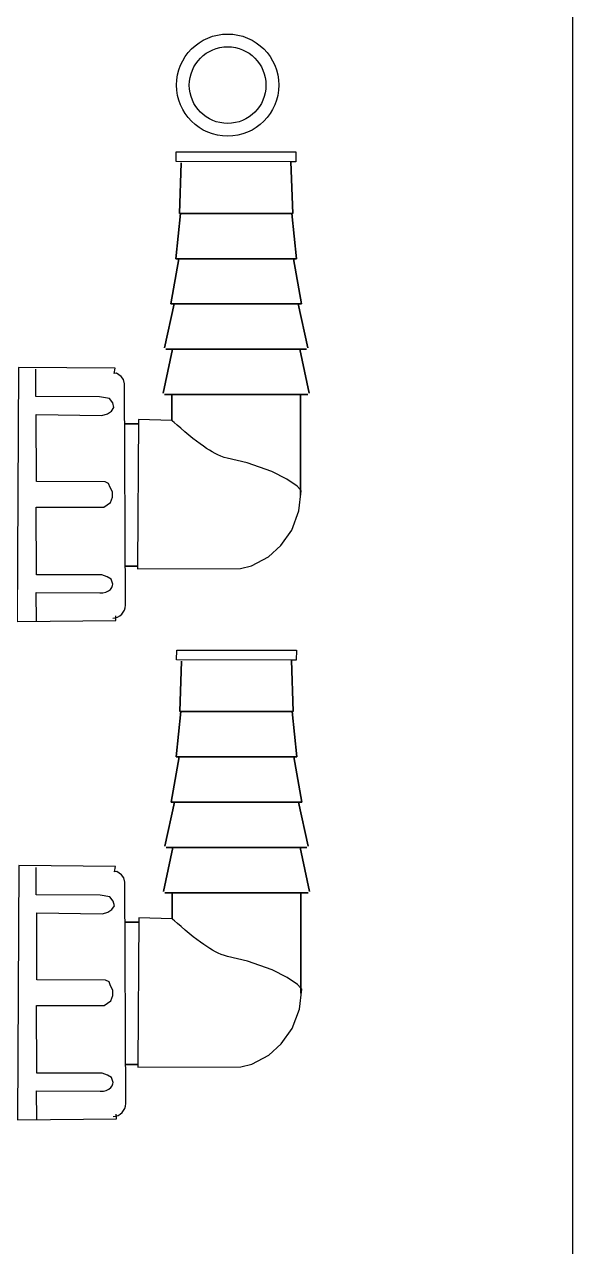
# Model space of a CAD drawing. Header units: millimetres. Extents: x 976 to 9349, y -714 to 2211.
# Drawn here: x 6649.92 to 6658.51, y -643.9 to -624.76 of the extents above; entities that cross this region are included whole.
import ezdxf

# ---------------------------------------------------------------- set-up
doc = ezdxf.new("R2010")
doc.units = ezdxf.units.MM
doc.layers.add('Inst - odpływ', color=35, linetype='Continuous')
doc.layers.add('Meble wnętrze', color=52, linetype='Continuous')

# ---------------------------------------------------------------- blocks, each defined once
blk = doc.blocks.new('Z$W@#17160')
for points, knots in [([(48.69305828582446, 24.93510670000023), (48.69305828582446, 24.93510670000023), (48.69219056311067, 24.78517019929814), (48.69219056311067, 24.78517019929814), (48.69219056311067, 24.78517019929814), (48.69219056311067, 24.78517019929814), (50.48813720951421, 24.77909614029977), (50.48813720951421, 24.77909614029977), (50.48813720951421, 24.77909614029977), (50.48813720951421, 24.77909614029977), (50.56449680835522, 24.77882684704355), (50.56449680835522, 24.77882684704355), (50.56449680835522, 24.77882684704355), (50.56449680835522, 24.77882684704355), (50.56632201820184, 24.93510670000023), (50.56632201820184, 24.93510670000023), (50.56632201820184, 24.93510670000023), (50.56632201820184, 24.93510670000023), (48.69305828582446, 24.93510670000023), (48.69305828582446, 24.93510670000023)], [0, 0, 0, 0, 0.1666666666666667, 0.1666666666666667, 0.1666666666666667, 0.1666666666666667, 0.3333333333333333, 0.3333333333333333, 0.3333333333333333, 0.3333333333333333, 0.5, 0.5, 0.5, 0.5, 0.6666666666666666, 0.6666666666666666, 0.6666666666666666, 0.6666666666666666, 1, 1, 1, 1]), ([(48.77067458652709, 24.76425508974125), (48.77067458652709, 24.76425508974125), (48.74284761673016, 23.97157542967443), (48.74284761673016, 23.97157542967443), (48.74284761673016, 23.97157542967443), (48.74284761673016, 23.97157542967443), (50.50258928092489, 23.97160535114745), (50.50258928092489, 23.97160535114745), (50.50258928092489, 23.97160535114745), (50.50258928092489, 23.97160535114745), (48.74284761673016, 23.97157542967443), (48.74284761673016, 23.97157542967443), (48.74284761673016, 23.97157542967443), (48.74284761673016, 23.97157542967443), (48.77067458652709, 24.76425508974125), (48.77067458652709, 24.76425508974125)], [0, 0, 0, 0, 0.2, 0.2, 0.2, 0.2, 0.4, 0.4, 0.4, 0.4, 0.6, 0.6, 0.6, 0.6, 1, 1, 1, 1]), ([(50.487897837731, 24.78525996371718), (50.487897837731, 24.78525996371718), (50.48813720951421, 24.77909614029977), (50.48813720951421, 24.77909614029977), (50.48813720951421, 24.77909614029977), (50.48813720951421, 24.77909614029977), (50.51650276582359, 23.97157542967443), (50.51650276582359, 23.97157542967443), (50.51650276582359, 23.97157542967443), (50.51650276582359, 23.97157542967443), (50.50258928092489, 23.97160535114745), (50.50258928092489, 23.97160535114745), (50.50258928092489, 23.97160535114745), (50.50258928092489, 23.97160535114745), (50.5763157901506, 23.26168848512179), (50.5763157901506, 23.26168848512179), (50.5763157901506, 23.26168848512179), (50.5763157901506, 23.26168848512179), (50.52745402490473, 23.26168848512179), (50.52745402490473, 23.26168848512179), (50.52745402490473, 23.26168848512179), (50.52745402490473, 23.26168848512179), (50.65099978650915, 22.5517716190966), (50.65099978650915, 22.5517716190966), (50.65099978650915, 22.5517716190966), (50.65099978650915, 22.5517716190966), (50.60124037707646, 22.5517716190966), (50.60124037707646, 22.5517716190966), (50.60124037707646, 22.5517716190966), (50.60124037707646, 22.5517716190966), (50.75030915506431, 21.86648012526803), (50.75030915506431, 21.86648012526803), (50.75030915506431, 21.86648012526803), (50.75030915506431, 21.86648012526803), (50.60124037707646, 22.5517716190966), (50.60124037707646, 22.5517716190966), (50.60124037707646, 22.5517716190966), (50.60124037707646, 22.5517716190966), (50.65099978650915, 22.5517716190966), (50.65099978650915, 22.5517716190966), (50.65099978650915, 22.5517716190966), (50.65099978650915, 22.5517716190966), (50.52745402490473, 23.26168848512179), (50.52745402490473, 23.26168848512179), (50.52745402490473, 23.26168848512179), (50.52745402490473, 23.26168848512179), (50.5763157901506, 23.26168848512179), (50.5763157901506, 23.26168848512179), (50.5763157901506, 23.26168848512179), (50.5763157901506, 23.26168848512179), (50.50258928092489, 23.97160535114745), (50.50258928092489, 23.97160535114745), (50.50258928092489, 23.97160535114745), (50.50258928092489, 23.97160535114745), (50.51650276582359, 23.97157542967443), (50.51650276582359, 23.97157542967443), (50.51650276582359, 23.97157542967443), (50.51650276582359, 23.97157542967443), (50.48813720951421, 24.77909614029977), (50.48813720951421, 24.77909614029977), (50.48813720951421, 24.77909614029977), (50.48813720951421, 24.77909614029977), (50.487897837731, 24.78525996371718), (50.487897837731, 24.78525996371718)], [0, 0, 0, 0, 0.05882352941176471, 0.05882352941176471, 0.05882352941176471, 0.05882352941176471, 0.1176470588235294, 0.1176470588235294, 0.1176470588235294, 0.1176470588235294, 0.1764705882352941, 0.1764705882352941, 0.1764705882352941, 0.1764705882352941, 0.2352941176470588, 0.2352941176470588, 0.2352941176470588, 0.2352941176470588, 0.2941176470588235, 0.2941176470588235, 0.2941176470588235, 0.2941176470588235, 0.3529411764705883, 0.3529411764705883, 0.3529411764705883, 0.3529411764705883, 0.4117647058823529, 0.4117647058823529, 0.4117647058823529, 0.4117647058823529, 0.4705882352941176, 0.4705882352941176, 0.4705882352941176, 0.4705882352941176, 0.5294117647058824, 0.5294117647058824, 0.5294117647058824, 0.5294117647058824, 0.5882352941176471, 0.5882352941176471, 0.5882352941176471, 0.5882352941176471, 0.6470588235294118, 0.6470588235294118, 0.6470588235294118, 0.6470588235294118, 0.7058823529411765, 0.7058823529411765, 0.7058823529411765, 0.7058823529411765, 0.7647058823529411, 0.7647058823529411, 0.7647058823529411, 0.7647058823529411, 0.8235294117647058, 0.8235294117647058, 0.8235294117647058, 0.8235294117647058, 0.8823529411764706, 0.8823529411764706, 0.8823529411764706, 0.8823529411764706, 1, 1, 1, 1]), ([(48.75685086604744, 23.97157542967443), (48.75685086604744, 23.97157542967443), (48.68309443534872, 23.26165856364923), (48.68309443534872, 23.26165856364923), (48.68309443534872, 23.26165856364923), (48.68309443534872, 23.26165856364923), (50.52745402490473, 23.26168848512179), (50.52745402490473, 23.26168848512179), (50.52745402490473, 23.26168848512179), (50.52745402490473, 23.26168848512179), (48.68309443534872, 23.26165856364923), (48.68309443534872, 23.26165856364923), (48.68309443534872, 23.26165856364923), (48.68309443534872, 23.26165856364923), (48.75685086604744, 23.97157542967443), (48.75685086604744, 23.97157542967443)], [0, 0, 0, 0, 0.2, 0.2, 0.2, 0.2, 0.4, 0.4, 0.4, 0.4, 0.6, 0.6, 0.6, 0.6, 1, 1, 1, 1]), ([(48.7319562005946, 23.26165856364923), (48.7319562005946, 23.26165856364923), (48.60832067457159, 22.55180154056961), (48.60832067457159, 22.55180154056961), (48.60832067457159, 22.55180154056961), (48.60832067457159, 22.55180154056961), (48.65816984842331, 22.55180154056961), (48.65816984842331, 22.55180154056961), (48.65816984842331, 22.55180154056961), (48.65816984842331, 22.55180154056961), (48.60832067457159, 22.55180154056961), (48.60832067457159, 22.55180154056961), (48.60832067457159, 22.55180154056961), (48.60832067457159, 22.55180154056961), (48.7319562005946, 23.26165856364923), (48.7319562005946, 23.26165856364923)], [0, 0, 0, 0, 0.2, 0.2, 0.2, 0.2, 0.4, 0.4, 0.4, 0.4, 0.6, 0.6, 0.6, 0.6, 1, 1, 1, 1]), ([(48.65816984842331, 22.55180154056961), (48.65816984842331, 22.55180154056961), (48.50910107043546, 21.86651004674059), (48.50910107043546, 21.86651004674059), (48.50910107043546, 21.86651004674059), (48.50910107043546, 21.86651004674059), (48.65816984842331, 22.55180154056961), (48.65816984842331, 22.55180154056961), (48.65816984842331, 22.55180154056961), (48.65816984842331, 22.55180154056961), (50.60124037707646, 22.5517716190966), (50.60124037707646, 22.5517716190966), (50.60124037707646, 22.5517716190966), (50.60124037707646, 22.5517716190966), (48.65816984842331, 22.55180154056961), (48.65816984842331, 22.55180154056961)], [0, 0, 0, 0, 0.2, 0.2, 0.2, 0.2, 0.4, 0.4, 0.4, 0.4, 0.6, 0.6, 0.6, 0.6, 1, 1, 1, 1]), ([(47.69667323825479, 17.63304053201136), (47.80675433705392, 17.63307045348438), (47.89595024776872, 17.72385220226306), (47.89592032629571, 17.83587819680042), (47.89592032629571, 17.83587819680042), (47.89592032629571, 17.83587819680042), (47.88233597759927, 21.30234067521133), (47.88233597759927, 21.30234067521133), (47.88233597759927, 21.30234067521133), (47.88233597759927, 21.30234067521133), (47.86504136626309, 21.36801830822651), (47.86504136626309, 21.36801830822651), (47.86504136626309, 21.36801830822651), (47.86504136626309, 21.36801830822651), (47.8274599963006, 21.41532415688152), (47.8274599963006, 21.41532415688152), (47.8274599963006, 21.41532415688152), (47.8274599963006, 21.41532415688152), (47.75750359266021, 21.46660956143205), (47.75750359266021, 21.46660956143205), (47.75750359266021, 21.46660956143205), (47.75750359266021, 21.46660956143205), (47.72078994541198, 21.46301898468437), (47.72078994541198, 21.46301898468437), (47.72078994541198, 21.46301898468437), (47.72078994541198, 21.46301898468437), (47.73706722666975, 21.5442557836077), (47.73706722666975, 21.5442557836077), (47.73706722666975, 21.5442557836077), (47.73706722666975, 21.5442557836077), (46.22085643040782, 21.5595157347866), (46.22085643040782, 21.5595157347866), (46.22085643040782, 21.5595157347866), (46.22085643040782, 21.5595157347866), (46.2018263736436, 17.58028897528857), (46.2018263736436, 17.58028897528857), (46.2018263736436, 17.58028897528857), (46.2018263736436, 17.58028897528857), (47.74843738637173, 17.59249693623178), (47.74843738637173, 17.59249693623178), (47.74843738637173, 17.59249693623178), (47.74843738637173, 17.59249693623178), (47.74712084156408, 17.66894629949138), (47.74712084156408, 17.66894629949138)], [0, 0, 0, 0, 0.08333333333333333, 0.08333333333333333, 0.08333333333333333, 0.08333333333333333, 0.1666666666666667, 0.1666666666666667, 0.1666666666666667, 0.1666666666666667, 0.25, 0.25, 0.25, 0.25, 0.3333333333333333, 0.3333333333333333, 0.3333333333333333, 0.3333333333333333, 0.4166666666666667, 0.4166666666666667, 0.4166666666666667, 0.4166666666666667, 0.5, 0.5, 0.5, 0.5, 0.5833333333333334, 0.5833333333333334, 0.5833333333333334, 0.5833333333333334, 0.6666666666666666, 0.6666666666666666, 0.6666666666666666, 0.6666666666666666, 0.75, 0.75, 0.75, 0.75, 0.8333333333333334, 0.8333333333333334, 0.8333333333333334, 0.8333333333333334, 1, 1, 1, 1]), ([(48.52857994929309, 21.84185475307095), (48.52857994929309, 21.84185475307095), (48.63228777436461, 21.84188467454396), (48.63228777436461, 21.84188467454396), (48.63228777436461, 21.84188467454396), (48.63228777436461, 21.84188467454396), (48.48896391917378, 21.15647349482379), (48.48896391917378, 21.15647349482379), (48.48896391917378, 21.15647349482379), (48.48896391917378, 21.15647349482379), (48.63228777436461, 21.84188467454396), (48.63228777436461, 21.84188467454396), (48.63228777436461, 21.84188467454396), (48.63228777436461, 21.84188467454396), (50.62715237260772, 21.84188467454396), (50.62715237260772, 21.84188467454396), (50.62715237260772, 21.84188467454396), (50.62715237260772, 21.84188467454396), (50.77044630632599, 21.15644357335077), (50.77044630632599, 21.15644357335077), (50.77044630632599, 21.15644357335077), (50.77044630632599, 21.15644357335077), (50.62715237260772, 21.84188467454396), (50.62715237260772, 21.84188467454396), (50.62715237260772, 21.84188467454396), (50.62715237260772, 21.84188467454396), (50.73083027620623, 21.84185475307095), (50.73083027620623, 21.84185475307095), (50.73083027620623, 21.84185475307095), (50.73083027620623, 21.84185475307095), (50.62715237260772, 21.84188467454396), (50.62715237260772, 21.84188467454396), (50.62715237260772, 21.84188467454396), (50.62715237260772, 21.84188467454396), (48.63228777436461, 21.84188467454396), (48.63228777436461, 21.84188467454396), (48.63228777436461, 21.84188467454396), (48.63228777436461, 21.84188467454396), (48.52857994929309, 21.84185475307095), (48.52857994929309, 21.84185475307095)], [0, 0, 0, 0, 0.09090909090909091, 0.09090909090909091, 0.09090909090909091, 0.09090909090909091, 0.1818181818181818, 0.1818181818181818, 0.1818181818181818, 0.1818181818181818, 0.2727272727272727, 0.2727272727272727, 0.2727272727272727, 0.2727272727272727, 0.3636363636363636, 0.3636363636363636, 0.3636363636363636, 0.3636363636363636, 0.4545454545454545, 0.4545454545454545, 0.4545454545454545, 0.4545454545454545, 0.5454545454545454, 0.5454545454545454, 0.5454545454545454, 0.5454545454545454, 0.6363636363636364, 0.6363636363636364, 0.6363636363636364, 0.6363636363636364, 0.7272727272727273, 0.7272727272727273, 0.7272727272727273, 0.7272727272727273, 0.8181818181818182, 0.8181818181818182, 0.8181818181818182, 0.8181818181818182, 1, 1, 1, 1]), ([(46.5015198462097, 17.57723698505288), (46.5015198462097, 17.57723698505288), (46.49786942651599, 18.03530481367898), (46.49786942651599, 18.03530481367898), (46.49786942651599, 18.03530481367898), (46.49786942651599, 18.03530481367898), (47.49736630726784, 18.02549057056785), (47.49736630726784, 18.02549057056785), (47.49736630726784, 18.02549057056785), (47.49736630726784, 18.02549057056785), (47.54500129212465, 18.02923075468016), (47.54500129212465, 18.02923075468016), (47.54500129212465, 18.02923075468016), (47.54500129212465, 18.02923075468016), (47.58985358000155, 18.04030169965336), (47.58985358000155, 18.04030169965336), (47.58985358000155, 18.04030169965336), (47.58985358000155, 18.04030169965336), (47.62949953159386, 18.05828450486615), (47.62949953159386, 18.05828450486615), (47.62949953159386, 18.05828450486615), (47.62949953159386, 18.05828450486615), (47.66142574317837, 18.08249097644239), (47.66142574317837, 18.08249097644239), (47.66142574317837, 18.08249097644239), (47.66142574317837, 18.08249097644239), (47.68374716196195, 18.11172425546556), (47.68374716196195, 18.11172425546556), (47.68374716196195, 18.11172425546556), (47.68374716196195, 18.11172425546556), (47.69520708608252, 18.14442842534527), (47.69520708608252, 18.14442842534527), (47.69520708608252, 18.14442842534527), (47.69520708608252, 18.14442842534527), (47.69667323825479, 18.16157342931683), (47.69667323825479, 18.16157342931683), (47.69667323825479, 18.16157342931683), (47.69667323825479, 18.16157342931683), (47.6711502218709, 18.24197242699938), (47.6711502218709, 18.24197242699938), (47.6711502218709, 18.24197242699938), (47.6711502218709, 18.24197242699938), (47.60885371529321, 18.27871599572063), (47.60885371529321, 18.27871599572063), (47.60885371529321, 18.27871599572063), (47.60885371529321, 18.27871599572063), (47.52483421938996, 18.30944534838864), (47.52483421938996, 18.30944534838864), (47.52483421938996, 18.30944534838864), (47.52483421938996, 18.30944534838864), (46.50143008179111, 18.31058236435911), (46.50143008179111, 18.31058236435911), (46.50143008179111, 18.31058236435911), (46.50143008179111, 18.31058236435911), (46.49706154674777, 19.37075999215176), (46.49706154674777, 19.37075999215176), (46.49706154674777, 19.37075999215176), (46.49706154674777, 19.37075999215176), (47.55616200151599, 19.36737886571382), (47.55616200151599, 19.36737886571382), (47.55616200151599, 19.36737886571382), (47.55616200151599, 19.36737886571382), (47.66438796899547, 19.44463610874163), (47.66438796899547, 19.44463610874163), (47.66438796899547, 19.44463610874163), (47.66438796899547, 19.44463610874163), (47.69589527995913, 19.52479573464097), (47.69589527995913, 19.52479573464097), (47.69589527995913, 19.52479573464097), (47.69589527995913, 19.52479573464097), (47.69182595964458, 19.60713962806176), (47.69182595964458, 19.60713962806176), (47.69182595964458, 19.60713962806176), (47.69182595964458, 19.60713962806176), (47.65636901425842, 19.67503145007186), (47.65636901425842, 19.67503145007186), (47.65636901425842, 19.67503145007186), (47.65636901425842, 19.67503145007186), (47.63335940159823, 19.74029018246665), (47.63335940159823, 19.74029018246665), (47.63335940159823, 19.74029018246665), (47.63335940159823, 19.74029018246665), (47.5794409074324, 19.76733919396838), (47.5794409074324, 19.76733919396838), (47.5794409074324, 19.76733919396838), (47.5794409074324, 19.76733919396838), (46.50253717628857, 19.77176757195775), (46.50253717628857, 19.77176757195775), (46.50253717628857, 19.77176757195775), (46.50253717628857, 19.77176757195775), (46.5011907100079, 20.82087425477721), (46.5011907100079, 20.82087425477721), (46.5011907100079, 20.82087425477721), (46.5011907100079, 20.82087425477721), (47.52899330412311, 20.802981213983), (47.52899330412311, 20.802981213983), (47.52899330412311, 20.802981213983), (47.52899330412311, 20.802981213983), (47.61477816692741, 20.8323641003708), (47.61477816692741, 20.8323641003708), (47.61477816692741, 20.8323641003708), (47.61477816692741, 20.8323641003708), (47.67985737048457, 20.87392502622924), (47.67985737048457, 20.87392502622924), (47.67985737048457, 20.87392502622924), (47.67985737048457, 20.87392502622924), (47.71725921160987, 20.9318529977636), (47.71725921160987, 20.9318529977636), (47.71725921160987, 20.9318529977636), (47.71725921160987, 20.9318529977636), (47.69819923337263, 21.00420311923563), (47.69819923337263, 21.00420311923563), (47.69819923337263, 21.00420311923563), (47.69819923337263, 21.00420311923563), (47.6449390116104, 21.07317211427016), (47.6449390116104, 21.07317211427016), (47.6449390116104, 21.07317211427016), (47.6449390116104, 21.07317211427016), (47.49245918571205, 21.09713921406319), (47.49245918571205, 21.09713921406319), (47.49245918571205, 21.09713921406319), (47.49245918571205, 21.09713921406319), (46.49089772333036, 21.104290446086), (46.49089772333036, 21.104290446086), (46.49089772333036, 21.104290446086), (46.49089772333036, 21.104290446086), (46.49188513193621, 21.53106041405863), (46.49188513193621, 21.53106041405863)], [0, 0, 0, 0, 0.0303030303030303, 0.0303030303030303, 0.0303030303030303, 0.0303030303030303, 0.06060606060606061, 0.06060606060606061, 0.06060606060606061, 0.06060606060606061, 0.09090909090909091, 0.09090909090909091, 0.09090909090909091, 0.09090909090909091, 0.1212121212121212, 0.1212121212121212, 0.1212121212121212, 0.1212121212121212, 0.1515151515151515, 0.1515151515151515, 0.1515151515151515, 0.1515151515151515, 0.1818181818181818, 0.1818181818181818, 0.1818181818181818, 0.1818181818181818, 0.2121212121212121, 0.2121212121212121, 0.2121212121212121, 0.2121212121212121, 0.2424242424242424, 0.2424242424242424, 0.2424242424242424, 0.2424242424242424, 0.2727272727272727, 0.2727272727272727, 0.2727272727272727, 0.2727272727272727, 0.303030303030303, 0.303030303030303, 0.303030303030303, 0.303030303030303, 0.3333333333333333, 0.3333333333333333, 0.3333333333333333, 0.3333333333333333, 0.3636363636363636, 0.3636363636363636, 0.3636363636363636, 0.3636363636363636, 0.3939393939393939, 0.3939393939393939, 0.3939393939393939, 0.3939393939393939, 0.4242424242424243, 0.4242424242424243, 0.4242424242424243, 0.4242424242424243, 0.4545454545454545, 0.4545454545454545, 0.4545454545454545, 0.4545454545454545, 0.4848484848484849, 0.4848484848484849, 0.4848484848484849, 0.4848484848484849, 0.5151515151515151, 0.5151515151515151, 0.5151515151515151, 0.5151515151515151, 0.5454545454545454, 0.5454545454545454, 0.5454545454545454, 0.5454545454545454, 0.5757575757575758, 0.5757575757575758, 0.5757575757575758, 0.5757575757575758, 0.6060606060606061, 0.6060606060606061, 0.6060606060606061, 0.6060606060606061, 0.6363636363636364, 0.6363636363636364, 0.6363636363636364, 0.6363636363636364, 0.6666666666666666, 0.6666666666666666, 0.6666666666666666, 0.6666666666666666, 0.696969696969697, 0.696969696969697, 0.696969696969697, 0.696969696969697, 0.7272727272727273, 0.7272727272727273, 0.7272727272727273, 0.7272727272727273, 0.7575757575757576, 0.7575757575757576, 0.7575757575757576, 0.7575757575757576, 0.7878787878787878, 0.7878787878787878, 0.7878787878787878, 0.7878787878787878, 0.8181818181818182, 0.8181818181818182, 0.8181818181818182, 0.8181818181818182, 0.8484848484848485, 0.8484848484848485, 0.8484848484848485, 0.8484848484848485, 0.8787878787878788, 0.8787878787878788, 0.8787878787878788, 0.8787878787878788, 0.9090909090909091, 0.9090909090909091, 0.9090909090909091, 0.9090909090909091, 0.9393939393939394, 0.9393939393939394, 0.9393939393939394, 0.9393939393939394, 1, 1, 1, 1]), ([(48.50841287655885, 21.13196780851877), (48.50841287655885, 21.13196780851877), (50.63612881447762, 21.13187804409972), (50.63612881447762, 21.13187804409972), (50.63612881447762, 21.13187804409972), (50.63612881447762, 21.13187804409972), (48.50841287655885, 21.13196780851877), (48.50841287655885, 21.13196780851877)], [0, 0, 0, 0, 0.3333333333333333, 0.3333333333333333, 0.3333333333333333, 0.3333333333333333, 1, 1, 1, 1]), ([(48.62334125396774, 21.13190796557274), (48.62334125396774, 21.13190796557274), (48.62334125396774, 20.72623263599462), (48.62334125396774, 20.72623263599462), (48.62334125396774, 20.72623263599462), (48.62334125396774, 20.72623263599462), (48.62334125396774, 21.13190796557274), (48.62334125396774, 21.13190796557274)], [0, 0, 0, 0, 0.3333333333333333, 0.3333333333333333, 0.3333333333333333, 0.3333333333333333, 1, 1, 1, 1]), ([(50.63612881447762, 21.13187804409972), (50.63612881447762, 21.13187804409972), (50.6360988930046, 19.63924536848344), (50.6360988930046, 19.63924536848344), (50.6360988930046, 19.63924536848344), (50.6360988930046, 19.63924536848344), (50.6360988930046, 19.55995346529835), (50.6360988930046, 19.55995346529835), (50.6360988930046, 19.55995346529835), (50.6360988930046, 19.55995346529835), (50.6360988930046, 19.63924536848344), (50.6360988930046, 19.63924536848344), (50.6360988930046, 19.63924536848344), (50.6360988930046, 19.63924536848344), (50.63612881447762, 21.13187804409972), (50.63612881447762, 21.13187804409972), (50.63612881447762, 21.13187804409972), (50.63612881447762, 21.13187804409972), (50.75096742746791, 21.13187804409972), (50.75096742746791, 21.13187804409972), (50.75096742746791, 21.13187804409972), (50.75096742746791, 21.13187804409972), (50.63612881447762, 21.13187804409972), (50.63612881447762, 21.13187804409972)], [0, 0, 0, 0, 0.1428571428571428, 0.1428571428571428, 0.1428571428571428, 0.1428571428571428, 0.2857142857142857, 0.2857142857142857, 0.2857142857142857, 0.2857142857142857, 0.4285714285714285, 0.4285714285714285, 0.4285714285714285, 0.4285714285714285, 0.5714285714285714, 0.5714285714285714, 0.5714285714285714, 0.5714285714285714, 0.7142857142857143, 0.7142857142857143, 0.7142857142857143, 0.7142857142857143, 1, 1, 1, 1]), ([(48.62334125396774, 20.72623263599462), (48.62334125396774, 20.72623263599462), (48.63252714614782, 20.71809399536596), (48.63252714614782, 20.71809399536596), (48.63252714614782, 20.71809399536596), (48.63252714614782, 20.71809399536596), (48.66053364478239, 20.69313948696708), (48.66053364478239, 20.69313948696708), (48.66053364478239, 20.69313948696708), (48.66053364478239, 20.69313948696708), (48.70496703203889, 20.65397227894118), (48.70496703203889, 20.65397227894118), (48.70496703203889, 20.65397227894118), (48.70496703203889, 20.65397227894118), (48.76193751644041, 20.60451208423729), (48.76193751644041, 20.60451208423729), (48.76193751644041, 20.60451208423729), (48.76193751644041, 20.60451208423729), (48.82531119604255, 20.55065343301749), (48.82531119604255, 20.55065343301749), (48.82531119604255, 20.55065343301749), (48.82531119604255, 20.55065343301749), (48.88973212719611, 20.49709399652647), (48.88973212719611, 20.49709399652647), (48.88973212719611, 20.49709399652647), (48.88973212719611, 20.49709399652647), (48.95205855524682, 20.44694560794596), (48.95205855524682, 20.44694560794596), (48.95205855524682, 20.44694560794596), (48.95205855524682, 20.44694560794596), (49.01100385686004, 20.40113583293623), (49.01100385686004, 20.40113583293623), (49.01100385686004, 20.40113583293623), (49.01100385686004, 20.40113583293623), (49.06599952405031, 20.36008357211722), (49.06599952405031, 20.36008357211722), (49.06599952405031, 20.36008357211722), (49.06599952405031, 20.36008357211722), (49.11728492860084, 20.32357937517918), (49.11728492860084, 20.32357937517918), (49.11728492860084, 20.32357937517918), (49.11728492860084, 20.32357937517918), (49.16548842144266, 20.29090512677249), (49.16548842144266, 20.29090512677249), (49.16548842144266, 20.29090512677249), (49.16548842144266, 20.29090512677249), (49.21123835350681, 20.26167184774931), (49.21123835350681, 20.26167184774931), (49.21123835350681, 20.26167184774931), (49.21123835350681, 20.26167184774931), (49.25567174076332, 20.2352212657056), (49.25567174076332, 20.2352212657056), (49.25567174076332, 20.2352212657056), (49.25567174076332, 20.2352212657056), (49.29980591329058, 20.21092502971078), (49.29980591329058, 20.21092502971078), (49.29980591329058, 20.21092502971078), (49.29980591329058, 20.21092502971078), (49.34501725884274, 20.18842408209002), (49.34501725884274, 20.18842408209002), (49.34501725884274, 20.18842408209002), (49.34501725884274, 20.18842408209002), (49.39190420687692, 20.16789795168052), (49.39190420687692, 20.16789795168052), (49.39190420687692, 20.16789795168052), (49.39190420687692, 20.16789795168052), (49.44040691444798, 20.14997498941375), (49.44040691444798, 20.14997498941375), (49.44040691444798, 20.14997498941375), (49.44040691444798, 20.14997498941375), (49.49022616682623, 20.13549299653005), (49.49022616682623, 20.13549299653005), (49.49022616682623, 20.13549299653005), (49.49022616682623, 20.13549299653005), (49.80218744328158, 20.06436965544663), (49.80218744328158, 20.06436965544663), (49.80218744328158, 20.06436965544663), (49.80218744328158, 20.06436965544663), (50.18751617128783, 19.92747891692898), (50.18751617128783, 19.92747891692898), (50.18751617128783, 19.92747891692898), (50.18751617128783, 19.92747891692898), (50.42275879122781, 19.81012690021544), (50.42275879122781, 19.81012690021544), (50.42275879122781, 19.81012690021544), (50.42275879122781, 19.81012690021544), (50.58376623690265, 19.69944737195829), (50.58376623690265, 19.69944737195829), (50.58376623690265, 19.69944737195829), (50.58376623690265, 19.69944737195829), (50.6360988930046, 19.63924536848344), (50.6360988930046, 19.63924536848344), (50.6360988930046, 19.63924536848344), (50.6360988930046, 19.63924536848344), (50.64995253495727, 19.6233570663735), (50.64995253495727, 19.6233570663735), (50.64995253495727, 19.6233570663735), (50.64995253495727, 19.6233570663735), (50.61353810243827, 19.31088712487872), (50.61353810243827, 19.31088712487872), (50.61353810243827, 19.31088712487872), (50.61353810243827, 19.31088712487872), (50.50121289317167, 19.01137318114979), (50.50121289317167, 19.01137318114979), (50.50121289317167, 19.01137318114979), (50.50121289317167, 19.01137318114979), (50.3277581147704, 18.76906909360559), (50.3277581147704, 18.76906909360559), (50.3277581147704, 18.76906909360559), (50.3277581147704, 18.76906909360559), (50.13775676185514, 18.58954025620551), (50.13775676185514, 18.58954025620551), (50.13775676185514, 18.58954025620551), (50.13775676185514, 18.58954025620551), (49.87136588862677, 18.44968729187121), (49.87136588862677, 18.44968729187121), (49.87136588862677, 18.44968729187121), (49.87136588862677, 18.44968729187121), (49.69749220960466, 18.40902401020003), (49.69749220960466, 18.40902401020003), (49.69749220960466, 18.40902401020003), (49.69749220960466, 18.40902401020003), (48.08346811843285, 18.40582241259972), (48.08346811843285, 18.40582241259972), (48.08346811843285, 18.40582241259972), (48.08346811843285, 18.40582241259972), (48.08370749021606, 18.44436126969504), (48.08370749021606, 18.44436126969504), (48.08370749021606, 18.44436126969504), (48.08370749021606, 18.44436126969504), (48.10082257271506, 20.74325795407458), (48.10082257271506, 20.74325795407458), (48.10082257271506, 20.74325795407458), (48.10082257271506, 20.74325795407458), (48.62334125396774, 20.72623263599462), (48.62334125396774, 20.72623263599462)], [0, 0, 0, 0, 0.02857142857142857, 0.02857142857142857, 0.02857142857142857, 0.02857142857142857, 0.05714285714285714, 0.05714285714285714, 0.05714285714285714, 0.05714285714285714, 0.08571428571428572, 0.08571428571428572, 0.08571428571428572, 0.08571428571428572, 0.1142857142857143, 0.1142857142857143, 0.1142857142857143, 0.1142857142857143, 0.1428571428571428, 0.1428571428571428, 0.1428571428571428, 0.1428571428571428, 0.1714285714285714, 0.1714285714285714, 0.1714285714285714, 0.1714285714285714, 0.2, 0.2, 0.2, 0.2, 0.2285714285714286, 0.2285714285714286, 0.2285714285714286, 0.2285714285714286, 0.2571428571428571, 0.2571428571428571, 0.2571428571428571, 0.2571428571428571, 0.2857142857142857, 0.2857142857142857, 0.2857142857142857, 0.2857142857142857, 0.3142857142857143, 0.3142857142857143, 0.3142857142857143, 0.3142857142857143, 0.3428571428571429, 0.3428571428571429, 0.3428571428571429, 0.3428571428571429, 0.3714285714285714, 0.3714285714285714, 0.3714285714285714, 0.3714285714285714, 0.4, 0.4, 0.4, 0.4, 0.4285714285714285, 0.4285714285714285, 0.4285714285714285, 0.4285714285714285, 0.4571428571428571, 0.4571428571428571, 0.4571428571428571, 0.4571428571428571, 0.4857142857142857, 0.4857142857142857, 0.4857142857142857, 0.4857142857142857, 0.5142857142857142, 0.5142857142857142, 0.5142857142857142, 0.5142857142857142, 0.5428571428571428, 0.5428571428571428, 0.5428571428571428, 0.5428571428571428, 0.5714285714285714, 0.5714285714285714, 0.5714285714285714, 0.5714285714285714, 0.6, 0.6, 0.6, 0.6, 0.6285714285714286, 0.6285714285714286, 0.6285714285714286, 0.6285714285714286, 0.6571428571428571, 0.6571428571428571, 0.6571428571428571, 0.6571428571428571, 0.6857142857142857, 0.6857142857142857, 0.6857142857142857, 0.6857142857142857, 0.7142857142857143, 0.7142857142857143, 0.7142857142857143, 0.7142857142857143, 0.7428571428571429, 0.7428571428571429, 0.7428571428571429, 0.7428571428571429, 0.7714285714285715, 0.7714285714285715, 0.7714285714285715, 0.7714285714285715, 0.8, 0.8, 0.8, 0.8, 0.8285714285714286, 0.8285714285714286, 0.8285714285714286, 0.8285714285714286, 0.8571428571428571, 0.8571428571428571, 0.8571428571428571, 0.8571428571428571, 0.8857142857142857, 0.8857142857142857, 0.8857142857142857, 0.8857142857142857, 0.9142857142857143, 0.9142857142857143, 0.9142857142857143, 0.9142857142857143, 0.9428571428571428, 0.9428571428571428, 0.9428571428571428, 0.9428571428571428, 1, 1, 1, 1]), ([(48.09522725728266, 20.67557558237513), (48.09522725728266, 20.67557558237513), (47.89595024776872, 20.67554566090212), (47.89595024776872, 20.67554566090212), (47.89595024776872, 20.67554566090212), (47.89595024776872, 20.67554566090212), (48.09522725728266, 20.67557558237513), (48.09522725728266, 20.67557558237513)], [0, 0, 0, 0, 0.3333333333333333, 0.3333333333333333, 0.3333333333333333, 0.3333333333333333, 1, 1, 1, 1]), ([(48.09525717875567, 18.44436126969504), (48.09525717875567, 18.44436126969504), (48.08370749021606, 18.44436126969504), (48.08370749021606, 18.44436126969504), (48.08370749021606, 18.44436126969504), (48.08370749021606, 18.44436126969504), (47.89595024776872, 18.4443911911676), (47.89595024776872, 18.4443911911676), (47.89595024776872, 18.4443911911676), (47.89595024776872, 18.4443911911676), (48.09525717875567, 18.44436126969504), (48.09525717875567, 18.44436126969504)], [0, 0, 0, 0, 0.25, 0.25, 0.25, 0.25, 0.5, 0.5, 0.5, 0.5, 1, 1, 1, 1]), ([(48.6987990436769, 17.13009049403581), (48.6987990436769, 17.13009049403581), (48.69793132096311, 16.98015399333372), (48.69793132096311, 16.98015399333372), (48.69793132096311, 16.98015399333372), (48.69793132096311, 16.98015399333372), (50.49387796736664, 16.97407993433535), (50.49387796736664, 16.97407993433535), (50.49387796736664, 16.97407993433535), (50.49387796736664, 16.97407993433535), (50.57023756620765, 16.97381064107913), (50.57023756620765, 16.97381064107913), (50.57023756620765, 16.97381064107913), (50.57023756620765, 16.97381064107913), (50.57206277605428, 17.13009049403581), (50.57206277605428, 17.13009049403581), (50.57206277605428, 17.13009049403581), (50.57206277605428, 17.13009049403581), (48.6987990436769, 17.13009049403581), (48.6987990436769, 17.13009049403581)], [0, 0, 0, 0, 0.1666666666666667, 0.1666666666666667, 0.1666666666666667, 0.1666666666666667, 0.3333333333333333, 0.3333333333333333, 0.3333333333333333, 0.3333333333333333, 0.5, 0.5, 0.5, 0.5, 0.6666666666666666, 0.6666666666666666, 0.6666666666666666, 0.6666666666666666, 1, 1, 1, 1]), ([(48.77641534437953, 16.95923888377683), (48.77641534437953, 16.95923888377683), (48.7485883745826, 16.16655922371001), (48.7485883745826, 16.16655922371001), (48.7485883745826, 16.16655922371001), (48.7485883745826, 16.16655922371001), (50.50833003877733, 16.16658914518302), (50.50833003877733, 16.16658914518302), (50.50833003877733, 16.16658914518302), (50.50833003877733, 16.16658914518302), (48.7485883745826, 16.16655922371001), (48.7485883745826, 16.16655922371001), (48.7485883745826, 16.16655922371001), (48.7485883745826, 16.16655922371001), (48.77641534437953, 16.95923888377683), (48.77641534437953, 16.95923888377683)], [0, 0, 0, 0, 0.2, 0.2, 0.2, 0.2, 0.4, 0.4, 0.4, 0.4, 0.6, 0.6, 0.6, 0.6, 1, 1, 1, 1]), ([(50.49363859558343, 16.98024375775276), (50.49363859558343, 16.98024375775276), (50.49387796736664, 16.97407993433535), (50.49387796736664, 16.97407993433535), (50.49387796736664, 16.97407993433535), (50.49387796736664, 16.97407993433535), (50.52224352367602, 16.16655922371001), (50.52224352367602, 16.16655922371001), (50.52224352367602, 16.16655922371001), (50.52224352367602, 16.16655922371001), (50.50833003877733, 16.16658914518302), (50.50833003877733, 16.16658914518302), (50.50833003877733, 16.16658914518302), (50.50833003877733, 16.16658914518302), (50.58205654800304, 15.45667227915737), (50.58205654800304, 15.45667227915737), (50.58205654800304, 15.45667227915737), (50.58205654800304, 15.45667227915737), (50.53319478275716, 15.45667227915737), (50.53319478275716, 15.45667227915737), (50.53319478275716, 15.45667227915737), (50.53319478275716, 15.45667227915737), (50.65674054436158, 14.74675541313218), (50.65674054436158, 14.74675541313218), (50.65674054436158, 14.74675541313218), (50.65674054436158, 14.74675541313218), (50.6069811349289, 14.74675541313218), (50.6069811349289, 14.74675541313218), (50.6069811349289, 14.74675541313218), (50.6069811349289, 14.74675541313218), (50.75604991291675, 14.06146391930361), (50.75604991291675, 14.06146391930361), (50.75604991291675, 14.06146391930361), (50.75604991291675, 14.06146391930361), (50.6069811349289, 14.74675541313218), (50.6069811349289, 14.74675541313218), (50.6069811349289, 14.74675541313218), (50.6069811349289, 14.74675541313218), (50.65674054436158, 14.74675541313218), (50.65674054436158, 14.74675541313218), (50.65674054436158, 14.74675541313218), (50.65674054436158, 14.74675541313218), (50.53319478275716, 15.45667227915737), (50.53319478275716, 15.45667227915737), (50.53319478275716, 15.45667227915737), (50.53319478275716, 15.45667227915737), (50.58205654800304, 15.45667227915737), (50.58205654800304, 15.45667227915737), (50.58205654800304, 15.45667227915737), (50.58205654800304, 15.45667227915737), (50.50833003877733, 16.16658914518302), (50.50833003877733, 16.16658914518302), (50.50833003877733, 16.16658914518302), (50.50833003877733, 16.16658914518302), (50.52224352367602, 16.16655922371001), (50.52224352367602, 16.16655922371001), (50.52224352367602, 16.16655922371001), (50.52224352367602, 16.16655922371001), (50.49387796736664, 16.97407993433535), (50.49387796736664, 16.97407993433535), (50.49387796736664, 16.97407993433535), (50.49387796736664, 16.97407993433535), (50.49363859558343, 16.98024375775276), (50.49363859558343, 16.98024375775276)], [0, 0, 0, 0, 0.05882352941176471, 0.05882352941176471, 0.05882352941176471, 0.05882352941176471, 0.1176470588235294, 0.1176470588235294, 0.1176470588235294, 0.1176470588235294, 0.1764705882352941, 0.1764705882352941, 0.1764705882352941, 0.1764705882352941, 0.2352941176470588, 0.2352941176470588, 0.2352941176470588, 0.2352941176470588, 0.2941176470588235, 0.2941176470588235, 0.2941176470588235, 0.2941176470588235, 0.3529411764705883, 0.3529411764705883, 0.3529411764705883, 0.3529411764705883, 0.4117647058823529, 0.4117647058823529, 0.4117647058823529, 0.4117647058823529, 0.4705882352941176, 0.4705882352941176, 0.4705882352941176, 0.4705882352941176, 0.5294117647058824, 0.5294117647058824, 0.5294117647058824, 0.5294117647058824, 0.5882352941176471, 0.5882352941176471, 0.5882352941176471, 0.5882352941176471, 0.6470588235294118, 0.6470588235294118, 0.6470588235294118, 0.6470588235294118, 0.7058823529411765, 0.7058823529411765, 0.7058823529411765, 0.7058823529411765, 0.7647058823529411, 0.7647058823529411, 0.7647058823529411, 0.7647058823529411, 0.8235294117647058, 0.8235294117647058, 0.8235294117647058, 0.8235294117647058, 0.8823529411764706, 0.8823529411764706, 0.8823529411764706, 0.8823529411764706, 1, 1, 1, 1]), ([(48.76259162389988, 16.16655922371001), (48.76259162389988, 16.16655922371001), (48.68883519320116, 15.45664235768481), (48.68883519320116, 15.45664235768481), (48.68883519320116, 15.45664235768481), (48.68883519320116, 15.45664235768481), (50.53319478275716, 15.45667227915737), (50.53319478275716, 15.45667227915737), (50.53319478275716, 15.45667227915737), (50.53319478275716, 15.45667227915737), (48.68883519320116, 15.45664235768481), (48.68883519320116, 15.45664235768481), (48.68883519320116, 15.45664235768481), (48.68883519320116, 15.45664235768481), (48.76259162389988, 16.16655922371001), (48.76259162389988, 16.16655922371001)], [0, 0, 0, 0, 0.2, 0.2, 0.2, 0.2, 0.4, 0.4, 0.4, 0.4, 0.6, 0.6, 0.6, 0.6, 1, 1, 1, 1]), ([(48.73769695844703, 15.45664235768481), (48.73769695844703, 15.45664235768481), (48.61406143242402, 14.74678533460519), (48.61406143242402, 14.74678533460519), (48.61406143242402, 14.74678533460519), (48.61406143242402, 14.74678533460519), (48.66391060627575, 14.74678533460519), (48.66391060627575, 14.74678533460519), (48.66391060627575, 14.74678533460519), (48.66391060627575, 14.74678533460519), (48.61406143242402, 14.74678533460519), (48.61406143242402, 14.74678533460519), (48.61406143242402, 14.74678533460519), (48.61406143242402, 14.74678533460519), (48.73769695844703, 15.45664235768481), (48.73769695844703, 15.45664235768481)], [0, 0, 0, 0, 0.2, 0.2, 0.2, 0.2, 0.4, 0.4, 0.4, 0.4, 0.6, 0.6, 0.6, 0.6, 1, 1, 1, 1]), ([(48.66391060627575, 14.74678533460519), (48.66391060627575, 14.74678533460519), (48.5148418282879, 14.06149384077617), (48.5148418282879, 14.06149384077617), (48.5148418282879, 14.06149384077617), (48.5148418282879, 14.06149384077617), (48.66391060627575, 14.74678533460519), (48.66391060627575, 14.74678533460519), (48.66391060627575, 14.74678533460519), (48.66391060627575, 14.74678533460519), (50.6069811349289, 14.74675541313218), (50.6069811349289, 14.74675541313218), (50.6069811349289, 14.74675541313218), (50.6069811349289, 14.74675541313218), (48.66391060627575, 14.74678533460519), (48.66391060627575, 14.74678533460519)], [0, 0, 0, 0, 0.2, 0.2, 0.2, 0.2, 0.4, 0.4, 0.4, 0.4, 0.6, 0.6, 0.6, 0.6, 1, 1, 1, 1]), ([(47.70241399610723, 9.828024326046943), (47.81249509490635, 9.828054247519958), (47.90169100562116, 9.91883599629864), (47.90166108414815, 10.030861990836), (47.90166108414815, 10.030861990836), (47.90166108414815, 10.030861990836), (47.8880767354517, 13.49732446924691), (47.8880767354517, 13.49732446924691), (47.8880767354517, 13.49732446924691), (47.8880767354517, 13.49732446924691), (47.87078212411552, 13.56300210226209), (47.87078212411552, 13.56300210226209), (47.87078212411552, 13.56300210226209), (47.87078212411552, 13.56300210226209), (47.83320075415304, 13.6103079509171), (47.83320075415304, 13.6103079509171), (47.83320075415304, 13.6103079509171), (47.83320075415304, 13.6103079509171), (47.76324435051265, 13.66159335546763), (47.76324435051265, 13.66159335546763), (47.76324435051265, 13.66159335546763), (47.76324435051265, 13.66159335546763), (47.72653070326442, 13.65800277871995), (47.72653070326442, 13.65800277871995), (47.72653070326442, 13.65800277871995), (47.72653070326442, 13.65800277871995), (47.74280798452219, 13.73923957764327), (47.74280798452219, 13.73923957764327), (47.74280798452219, 13.73923957764327), (47.74280798452219, 13.73923957764327), (46.22659718826026, 13.75449952882218), (46.22659718826026, 13.75449952882218), (46.22659718826026, 13.75449952882218), (46.22659718826026, 13.75449952882218), (46.20756713149603, 9.775272769324147), (46.20756713149603, 9.775272769324147), (46.20756713149603, 9.775272769324147), (46.20756713149603, 9.775272769324147), (47.75417814422417, 9.787480730267362), (47.75417814422417, 9.787480730267362), (47.75417814422417, 9.787480730267362), (47.75417814422417, 9.787480730267362), (47.75286159941652, 9.86393009352696), (47.75286159941652, 9.86393009352696)], [0, 0, 0, 0, 0.08333333333333333, 0.08333333333333333, 0.08333333333333333, 0.08333333333333333, 0.1666666666666667, 0.1666666666666667, 0.1666666666666667, 0.1666666666666667, 0.25, 0.25, 0.25, 0.25, 0.3333333333333333, 0.3333333333333333, 0.3333333333333333, 0.3333333333333333, 0.4166666666666667, 0.4166666666666667, 0.4166666666666667, 0.4166666666666667, 0.5, 0.5, 0.5, 0.5, 0.5833333333333334, 0.5833333333333334, 0.5833333333333334, 0.5833333333333334, 0.6666666666666666, 0.6666666666666666, 0.6666666666666666, 0.6666666666666666, 0.75, 0.75, 0.75, 0.75, 0.8333333333333334, 0.8333333333333334, 0.8333333333333334, 0.8333333333333334, 1, 1, 1, 1]), ([(48.53432070714553, 14.03683854710653), (48.53432070714553, 14.03683854710653), (48.63802853221705, 14.03686846857954), (48.63802853221705, 14.03686846857954), (48.63802853221705, 14.03686846857954), (48.63802853221705, 14.03686846857954), (48.49470467702622, 13.35145728885936), (48.49470467702622, 13.35145728885936), (48.49470467702622, 13.35145728885936), (48.49470467702622, 13.35145728885936), (48.63802853221705, 14.03686846857954), (48.63802853221705, 14.03686846857954), (48.63802853221705, 14.03686846857954), (48.63802853221705, 14.03686846857954), (50.63289313046016, 14.03686846857954), (50.63289313046016, 14.03686846857954), (50.63289313046016, 14.03686846857954), (50.63289313046016, 14.03686846857954), (50.77618706417843, 13.35142736738635), (50.77618706417843, 13.35142736738635), (50.77618706417843, 13.35142736738635), (50.77618706417843, 13.35142736738635), (50.63289313046016, 14.03686846857954), (50.63289313046016, 14.03686846857954), (50.63289313046016, 14.03686846857954), (50.63289313046016, 14.03686846857954), (50.73657103405867, 14.03683854710653), (50.73657103405867, 14.03683854710653), (50.73657103405867, 14.03683854710653), (50.73657103405867, 14.03683854710653), (50.63289313046016, 14.03686846857954), (50.63289313046016, 14.03686846857954), (50.63289313046016, 14.03686846857954), (50.63289313046016, 14.03686846857954), (48.63802853221705, 14.03686846857954), (48.63802853221705, 14.03686846857954), (48.63802853221705, 14.03686846857954), (48.63802853221705, 14.03686846857954), (48.53432070714553, 14.03683854710653), (48.53432070714553, 14.03683854710653)], [0, 0, 0, 0, 0.09090909090909091, 0.09090909090909091, 0.09090909090909091, 0.09090909090909091, 0.1818181818181818, 0.1818181818181818, 0.1818181818181818, 0.1818181818181818, 0.2727272727272727, 0.2727272727272727, 0.2727272727272727, 0.2727272727272727, 0.3636363636363636, 0.3636363636363636, 0.3636363636363636, 0.3636363636363636, 0.4545454545454545, 0.4545454545454545, 0.4545454545454545, 0.4545454545454545, 0.5454545454545454, 0.5454545454545454, 0.5454545454545454, 0.5454545454545454, 0.6363636363636364, 0.6363636363636364, 0.6363636363636364, 0.6363636363636364, 0.7272727272727273, 0.7272727272727273, 0.7272727272727273, 0.7272727272727273, 0.8181818181818182, 0.8181818181818182, 0.8181818181818182, 0.8181818181818182, 1, 1, 1, 1]), ([(46.50726060406214, 9.772220779088457), (46.50726060406214, 9.772220779088457), (46.50361018436843, 10.23028860771456), (46.50361018436843, 10.23028860771456), (46.50361018436843, 10.23028860771456), (46.50361018436843, 10.23028860771456), (47.50310706512028, 10.22047436460343), (47.50310706512028, 10.22047436460343), (47.50310706512028, 10.22047436460343), (47.50310706512028, 10.22047436460343), (47.55074204997709, 10.22421454871574), (47.55074204997709, 10.22421454871574), (47.55074204997709, 10.22421454871574), (47.55074204997709, 10.22421454871574), (47.59559433785398, 10.23528549368893), (47.59559433785398, 10.23528549368893), (47.59559433785398, 10.23528549368893), (47.59559433785398, 10.23528549368893), (47.6352402894463, 10.25326829890173), (47.6352402894463, 10.25326829890173), (47.6352402894463, 10.25326829890173), (47.6352402894463, 10.25326829890173), (47.66716650103081, 10.27747477047797), (47.66716650103081, 10.27747477047797), (47.66716650103081, 10.27747477047797), (47.66716650103081, 10.27747477047797), (47.68948791981438, 10.30670804950114), (47.68948791981438, 10.30670804950114), (47.68948791981438, 10.30670804950114), (47.68948791981438, 10.30670804950114), (47.70094784393496, 10.33941221938085), (47.70094784393496, 10.33941221938085), (47.70094784393496, 10.33941221938085), (47.70094784393496, 10.33941221938085), (47.70241399610723, 10.35655722335241), (47.70241399610723, 10.35655722335241), (47.70241399610723, 10.35655722335241), (47.70241399610723, 10.35655722335241), (47.67689097972334, 10.43695622103496), (47.67689097972334, 10.43695622103496), (47.67689097972334, 10.43695622103496), (47.67689097972334, 10.43695622103496), (47.61459447314564, 10.47369978975621), (47.61459447314564, 10.47369978975621), (47.61459447314564, 10.47369978975621), (47.61459447314564, 10.47369978975621), (47.5305749772424, 10.50442914242421), (47.5305749772424, 10.50442914242421), (47.5305749772424, 10.50442914242421), (47.5305749772424, 10.50442914242421), (46.50717083964355, 10.50556615839469), (46.50717083964355, 10.50556615839469), (46.50717083964355, 10.50556615839469), (46.50717083964355, 10.50556615839469), (46.50280230460021, 11.56574378618734), (46.50280230460021, 11.56574378618734), (46.50280230460021, 11.56574378618734), (46.50280230460021, 11.56574378618734), (47.56190275936842, 11.5623626597494), (47.56190275936842, 11.5623626597494), (47.56190275936842, 11.5623626597494), (47.56190275936842, 11.5623626597494), (47.67012872684791, 11.63961990277721), (47.67012872684791, 11.63961990277721), (47.67012872684791, 11.63961990277721), (47.67012872684791, 11.63961990277721), (47.70163603781157, 11.71977952867655), (47.70163603781157, 11.71977952867655), (47.70163603781157, 11.71977952867655), (47.70163603781157, 11.71977952867655), (47.69756671749701, 11.80212342209734), (47.69756671749701, 11.80212342209734), (47.69756671749701, 11.80212342209734), (47.69756671749701, 11.80212342209734), (47.66210977211085, 11.87001524410744), (47.66210977211085, 11.87001524410744), (47.66210977211085, 11.87001524410744), (47.66210977211085, 11.87001524410744), (47.63910015945066, 11.93527397650223), (47.63910015945066, 11.93527397650223), (47.63910015945066, 11.93527397650223), (47.63910015945066, 11.93527397650223), (47.58518166528484, 11.96232298800396), (47.58518166528484, 11.96232298800396), (47.58518166528484, 11.96232298800396), (47.58518166528484, 11.96232298800396), (46.50827793414101, 11.96675136599333), (46.50827793414101, 11.96675136599333), (46.50827793414101, 11.96675136599333), (46.50827793414101, 11.96675136599333), (46.50693146786034, 13.01585804881279), (46.50693146786034, 13.01585804881279), (46.50693146786034, 13.01585804881279), (46.50693146786034, 13.01585804881279), (47.53473406197554, 12.99796500801858), (47.53473406197554, 12.99796500801858), (47.53473406197554, 12.99796500801858), (47.53473406197554, 12.99796500801858), (47.62051892477984, 13.02734789440638), (47.62051892477984, 13.02734789440638), (47.62051892477984, 13.02734789440638), (47.62051892477984, 13.02734789440638), (47.68559812833701, 13.06890882026482), (47.68559812833701, 13.06890882026482), (47.68559812833701, 13.06890882026482), (47.68559812833701, 13.06890882026482), (47.72299996946231, 13.12683679179918), (47.72299996946231, 13.12683679179918), (47.72299996946231, 13.12683679179918), (47.72299996946231, 13.12683679179918), (47.70393999122507, 13.19918691327121), (47.70393999122507, 13.19918691327121), (47.70393999122507, 13.19918691327121), (47.70393999122507, 13.19918691327121), (47.65067976946284, 13.26815590830574), (47.65067976946284, 13.26815590830574), (47.65067976946284, 13.26815590830574), (47.65067976946284, 13.26815590830574), (47.49819994356449, 13.29212300809877), (47.49819994356449, 13.29212300809877), (47.49819994356449, 13.29212300809877), (47.49819994356449, 13.29212300809877), (46.4966384811828, 13.29927424012158), (46.4966384811828, 13.29927424012158), (46.4966384811828, 13.29927424012158), (46.4966384811828, 13.29927424012158), (46.49762588978865, 13.72604420809421), (46.49762588978865, 13.72604420809421)], [0, 0, 0, 0, 0.0303030303030303, 0.0303030303030303, 0.0303030303030303, 0.0303030303030303, 0.06060606060606061, 0.06060606060606061, 0.06060606060606061, 0.06060606060606061, 0.09090909090909091, 0.09090909090909091, 0.09090909090909091, 0.09090909090909091, 0.1212121212121212, 0.1212121212121212, 0.1212121212121212, 0.1212121212121212, 0.1515151515151515, 0.1515151515151515, 0.1515151515151515, 0.1515151515151515, 0.1818181818181818, 0.1818181818181818, 0.1818181818181818, 0.1818181818181818, 0.2121212121212121, 0.2121212121212121, 0.2121212121212121, 0.2121212121212121, 0.2424242424242424, 0.2424242424242424, 0.2424242424242424, 0.2424242424242424, 0.2727272727272727, 0.2727272727272727, 0.2727272727272727, 0.2727272727272727, 0.303030303030303, 0.303030303030303, 0.303030303030303, 0.303030303030303, 0.3333333333333333, 0.3333333333333333, 0.3333333333333333, 0.3333333333333333, 0.3636363636363636, 0.3636363636363636, 0.3636363636363636, 0.3636363636363636, 0.3939393939393939, 0.3939393939393939, 0.3939393939393939, 0.3939393939393939, 0.4242424242424243, 0.4242424242424243, 0.4242424242424243, 0.4242424242424243, 0.4545454545454545, 0.4545454545454545, 0.4545454545454545, 0.4545454545454545, 0.4848484848484849, 0.4848484848484849, 0.4848484848484849, 0.4848484848484849, 0.5151515151515151, 0.5151515151515151, 0.5151515151515151, 0.5151515151515151, 0.5454545454545454, 0.5454545454545454, 0.5454545454545454, 0.5454545454545454, 0.5757575757575758, 0.5757575757575758, 0.5757575757575758, 0.5757575757575758, 0.6060606060606061, 0.6060606060606061, 0.6060606060606061, 0.6060606060606061, 0.6363636363636364, 0.6363636363636364, 0.6363636363636364, 0.6363636363636364, 0.6666666666666666, 0.6666666666666666, 0.6666666666666666, 0.6666666666666666, 0.696969696969697, 0.696969696969697, 0.696969696969697, 0.696969696969697, 0.7272727272727273, 0.7272727272727273, 0.7272727272727273, 0.7272727272727273, 0.7575757575757576, 0.7575757575757576, 0.7575757575757576, 0.7575757575757576, 0.7878787878787878, 0.7878787878787878, 0.7878787878787878, 0.7878787878787878, 0.8181818181818182, 0.8181818181818182, 0.8181818181818182, 0.8181818181818182, 0.8484848484848485, 0.8484848484848485, 0.8484848484848485, 0.8484848484848485, 0.8787878787878788, 0.8787878787878788, 0.8787878787878788, 0.8787878787878788, 0.9090909090909091, 0.9090909090909091, 0.9090909090909091, 0.9090909090909091, 0.9393939393939394, 0.9393939393939394, 0.9393939393939394, 0.9393939393939394, 1, 1, 1, 1]), ([(48.62908201182017, 12.9212164300302), (48.62908201182017, 12.9212164300302), (48.63826790400026, 12.91307778940154), (48.63826790400026, 12.91307778940154), (48.63826790400026, 12.91307778940154), (48.63826790400026, 12.91307778940154), (48.66627440263483, 12.88812328100266), (48.66627440263483, 12.88812328100266), (48.66627440263483, 12.88812328100266), (48.66627440263483, 12.88812328100266), (48.71070778989133, 12.84895607297676), (48.71070778989133, 12.84895607297676), (48.71070778989133, 12.84895607297676), (48.71070778989133, 12.84895607297676), (48.76767827429285, 12.79949587827286), (48.76767827429285, 12.79949587827286), (48.76767827429285, 12.79949587827286), (48.76767827429285, 12.79949587827286), (48.83105195389498, 12.74563722705307), (48.83105195389498, 12.74563722705307), (48.83105195389498, 12.74563722705307), (48.83105195389498, 12.74563722705307), (48.89547288504855, 12.69207779056205), (48.89547288504855, 12.69207779056205), (48.89547288504855, 12.69207779056205), (48.89547288504855, 12.69207779056205), (48.95779931309926, 12.64192940198154), (48.95779931309926, 12.64192940198154), (48.95779931309926, 12.64192940198154), (48.95779931309926, 12.64192940198154), (49.01674461471248, 12.59611962697181), (49.01674461471248, 12.59611962697181), (49.01674461471248, 12.59611962697181), (49.01674461471248, 12.59611962697181), (49.07174028190275, 12.5550673661528), (49.07174028190275, 12.5550673661528), (49.07174028190275, 12.5550673661528), (49.07174028190275, 12.5550673661528), (49.12302568645327, 12.51856316921476), (49.12302568645327, 12.51856316921476), (49.12302568645327, 12.51856316921476), (49.12302568645327, 12.51856316921476), (49.1712291792951, 12.48588892080807), (49.1712291792951, 12.48588892080807), (49.1712291792951, 12.48588892080807), (49.1712291792951, 12.48588892080807), (49.21697911135925, 12.45665564178489), (49.21697911135925, 12.45665564178489), (49.21697911135925, 12.45665564178489), (49.21697911135925, 12.45665564178489), (49.26141249861575, 12.43020505974118), (49.26141249861575, 12.43020505974118), (49.26141249861575, 12.43020505974118), (49.26141249861575, 12.43020505974118), (49.30554667114302, 12.40590882374636), (49.30554667114302, 12.40590882374636), (49.30554667114302, 12.40590882374636), (49.30554667114302, 12.40590882374636), (49.35075801669518, 12.3834078761256), (49.35075801669518, 12.3834078761256), (49.35075801669518, 12.3834078761256), (49.35075801669518, 12.3834078761256), (49.39764496472935, 12.36288174571609), (49.39764496472935, 12.36288174571609), (49.39764496472935, 12.36288174571609), (49.39764496472935, 12.36288174571609), (49.44614767230041, 12.34495878344933), (49.44614767230041, 12.34495878344933), (49.44614767230041, 12.34495878344933), (49.44614767230041, 12.34495878344933), (49.49596692467867, 12.33047679056563), (49.49596692467867, 12.33047679056563), (49.49596692467867, 12.33047679056563), (49.49596692467867, 12.33047679056563), (49.80792820113402, 12.25935344948221), (49.80792820113402, 12.25935344948221), (49.80792820113402, 12.25935344948221), (49.80792820113402, 12.25935344948221), (50.19325692914026, 12.12246271096456), (50.19325692914026, 12.12246271096456), (50.19325692914026, 12.12246271096456), (50.19325692914026, 12.12246271096456), (50.42849954908024, 12.00511069425102), (50.42849954908024, 12.00511069425102), (50.42849954908024, 12.00511069425102), (50.42849954908024, 12.00511069425102), (50.58950699475508, 11.89443116599386), (50.58950699475508, 11.89443116599386), (50.58950699475508, 11.89443116599386), (50.58950699475508, 11.89443116599386), (50.64183965085704, 11.83422916251902), (50.64183965085704, 11.83422916251902), (50.64183965085704, 11.83422916251902), (50.64183965085704, 11.83422916251902), (50.6556932928097, 11.81834086040908), (50.6556932928097, 11.81834086040908), (50.6556932928097, 11.81834086040908), (50.6556932928097, 11.81834086040908), (50.61927886029071, 11.5058709189143), (50.61927886029071, 11.5058709189143), (50.61927886029071, 11.5058709189143), (50.61927886029071, 11.5058709189143), (50.50695365102411, 11.20635697518537), (50.50695365102411, 11.20635697518537), (50.50695365102411, 11.20635697518537), (50.50695365102411, 11.20635697518537), (50.33349887262284, 10.96405288764117), (50.33349887262284, 10.96405288764117), (50.33349887262284, 10.96405288764117), (50.33349887262284, 10.96405288764117), (50.14349751970758, 10.78452405024109), (50.14349751970758, 10.78452405024109), (50.14349751970758, 10.78452405024109), (50.14349751970758, 10.78452405024109), (49.87710664647921, 10.64467108590679), (49.87710664647921, 10.64467108590679), (49.87710664647921, 10.64467108590679), (49.87710664647921, 10.64467108590679), (49.7032329674571, 10.60400780423561), (49.7032329674571, 10.60400780423561), (49.7032329674571, 10.60400780423561), (49.7032329674571, 10.60400780423561), (48.08920887628528, 10.6008062066353), (48.08920887628528, 10.6008062066353), (48.08920887628528, 10.6008062066353), (48.08920887628528, 10.6008062066353), (48.08944824806849, 10.63934506373062), (48.08944824806849, 10.63934506373062), (48.08944824806849, 10.63934506373062), (48.08944824806849, 10.63934506373062), (48.1065633305675, 12.93824174811016), (48.1065633305675, 12.93824174811016), (48.1065633305675, 12.93824174811016), (48.1065633305675, 12.93824174811016), (48.62908201182017, 12.9212164300302), (48.62908201182017, 12.9212164300302)], [0, 0, 0, 0, 0.02857142857142857, 0.02857142857142857, 0.02857142857142857, 0.02857142857142857, 0.05714285714285714, 0.05714285714285714, 0.05714285714285714, 0.05714285714285714, 0.08571428571428572, 0.08571428571428572, 0.08571428571428572, 0.08571428571428572, 0.1142857142857143, 0.1142857142857143, 0.1142857142857143, 0.1142857142857143, 0.1428571428571428, 0.1428571428571428, 0.1428571428571428, 0.1428571428571428, 0.1714285714285714, 0.1714285714285714, 0.1714285714285714, 0.1714285714285714, 0.2, 0.2, 0.2, 0.2, 0.2285714285714286, 0.2285714285714286, 0.2285714285714286, 0.2285714285714286, 0.2571428571428571, 0.2571428571428571, 0.2571428571428571, 0.2571428571428571, 0.2857142857142857, 0.2857142857142857, 0.2857142857142857, 0.2857142857142857, 0.3142857142857143, 0.3142857142857143, 0.3142857142857143, 0.3142857142857143, 0.3428571428571429, 0.3428571428571429, 0.3428571428571429, 0.3428571428571429, 0.3714285714285714, 0.3714285714285714, 0.3714285714285714, 0.3714285714285714, 0.4, 0.4, 0.4, 0.4, 0.4285714285714285, 0.4285714285714285, 0.4285714285714285, 0.4285714285714285, 0.4571428571428571, 0.4571428571428571, 0.4571428571428571, 0.4571428571428571, 0.4857142857142857, 0.4857142857142857, 0.4857142857142857, 0.4857142857142857, 0.5142857142857142, 0.5142857142857142, 0.5142857142857142, 0.5142857142857142, 0.5428571428571428, 0.5428571428571428, 0.5428571428571428, 0.5428571428571428, 0.5714285714285714, 0.5714285714285714, 0.5714285714285714, 0.5714285714285714, 0.6, 0.6, 0.6, 0.6, 0.6285714285714286, 0.6285714285714286, 0.6285714285714286, 0.6285714285714286, 0.6571428571428571, 0.6571428571428571, 0.6571428571428571, 0.6571428571428571, 0.6857142857142857, 0.6857142857142857, 0.6857142857142857, 0.6857142857142857, 0.7142857142857143, 0.7142857142857143, 0.7142857142857143, 0.7142857142857143, 0.7428571428571429, 0.7428571428571429, 0.7428571428571429, 0.7428571428571429, 0.7714285714285715, 0.7714285714285715, 0.7714285714285715, 0.7714285714285715, 0.8, 0.8, 0.8, 0.8, 0.8285714285714286, 0.8285714285714286, 0.8285714285714286, 0.8285714285714286, 0.8571428571428571, 0.8571428571428571, 0.8571428571428571, 0.8571428571428571, 0.8857142857142857, 0.8857142857142857, 0.8857142857142857, 0.8857142857142857, 0.9142857142857143, 0.9142857142857143, 0.9142857142857143, 0.9142857142857143, 0.9428571428571428, 0.9428571428571428, 0.9428571428571428, 0.9428571428571428, 1, 1, 1, 1]), ([(48.51415363441129, 13.32695160255435), (48.51415363441129, 13.32695160255435), (50.64186957233005, 13.3268618381353), (50.64186957233005, 13.3268618381353), (50.64186957233005, 13.3268618381353), (50.64186957233005, 13.3268618381353), (48.51415363441129, 13.32695160255435), (48.51415363441129, 13.32695160255435)], [0, 0, 0, 0, 0.3333333333333333, 0.3333333333333333, 0.3333333333333333, 0.3333333333333333, 1, 1, 1, 1]), ([(48.62908201182017, 13.32689175960832), (48.62908201182017, 13.32689175960832), (48.62908201182017, 12.9212164300302), (48.62908201182017, 12.9212164300302), (48.62908201182017, 12.9212164300302), (48.62908201182017, 12.9212164300302), (48.62908201182017, 13.32689175960832), (48.62908201182017, 13.32689175960832)], [0, 0, 0, 0, 0.3333333333333333, 0.3333333333333333, 0.3333333333333333, 0.3333333333333333, 1, 1, 1, 1]), ([(50.64186957233005, 13.3268618381353), (50.64186957233005, 13.3268618381353), (50.64183965085704, 11.83422916251902), (50.64183965085704, 11.83422916251902), (50.64183965085704, 11.83422916251902), (50.64183965085704, 11.83422916251902), (50.64183965085704, 11.75493725933393), (50.64183965085704, 11.75493725933393), (50.64183965085704, 11.75493725933393), (50.64183965085704, 11.75493725933393), (50.64183965085704, 11.83422916251902), (50.64183965085704, 11.83422916251902), (50.64183965085704, 11.83422916251902), (50.64183965085704, 11.83422916251902), (50.64186957233005, 13.3268618381353), (50.64186957233005, 13.3268618381353), (50.64186957233005, 13.3268618381353), (50.64186957233005, 13.3268618381353), (50.75670818532035, 13.3268618381353), (50.75670818532035, 13.3268618381353), (50.75670818532035, 13.3268618381353), (50.75670818532035, 13.3268618381353), (50.64186957233005, 13.3268618381353), (50.64186957233005, 13.3268618381353)], [0, 0, 0, 0, 0.1428571428571428, 0.1428571428571428, 0.1428571428571428, 0.1428571428571428, 0.2857142857142857, 0.2857142857142857, 0.2857142857142857, 0.2857142857142857, 0.4285714285714285, 0.4285714285714285, 0.4285714285714285, 0.4285714285714285, 0.5714285714285714, 0.5714285714285714, 0.5714285714285714, 0.5714285714285714, 0.7142857142857143, 0.7142857142857143, 0.7142857142857143, 0.7142857142857143, 1, 1, 1, 1]), ([(48.10096801513509, 12.87055937641071), (48.10096801513509, 12.87055937641071), (47.90169100562116, 12.8705294549377), (47.90169100562116, 12.8705294549377), (47.90169100562116, 12.8705294549377), (47.90169100562116, 12.8705294549377), (48.10096801513509, 12.87055937641071), (48.10096801513509, 12.87055937641071)], [0, 0, 0, 0, 0.3333333333333333, 0.3333333333333333, 0.3333333333333333, 0.3333333333333333, 1, 1, 1, 1]), ([(48.10099793660811, 10.63934506373062), (48.10099793660811, 10.63934506373062), (48.08944824806849, 10.63934506373062), (48.08944824806849, 10.63934506373062), (48.08944824806849, 10.63934506373062), (48.08944824806849, 10.63934506373062), (47.90169100562116, 10.63937498520318), (47.90169100562116, 10.63937498520318), (47.90169100562116, 10.63937498520318), (47.90169100562116, 10.63937498520318), (48.10099793660811, 10.63934506373062), (48.10099793660811, 10.63934506373062)], [0, 0, 0, 0, 0.25, 0.25, 0.25, 0.25, 0.5, 0.5, 0.5, 0.5, 1, 1, 1, 1])]:
    blk.add_open_spline(points, degree=3, knots=knots)

msp = doc.modelspace()

# ---------------------------------------------------------------- linework, layer by layer
at = {"layer": 'Meble wnętrze'}
msp.add_line((6658.50533185193, -599.8099600151181), (6658.50533185193, -688.7099600151178), dxfattribs=at)
for radius in [0.8, 0.6000000000000001]:
    msp.add_circle((6653.10533185193, -625.7099600151178), radius, dxfattribs=at)

# ---------------------------------------------------------------- block references
at = {"layer": 'Inst - odpływ'}
msp.add_blockref('Z$W@#17160', (6603.608703391465, -651.6903221374023), dxfattribs=at)

doc.saveas('drawing.dxf')
